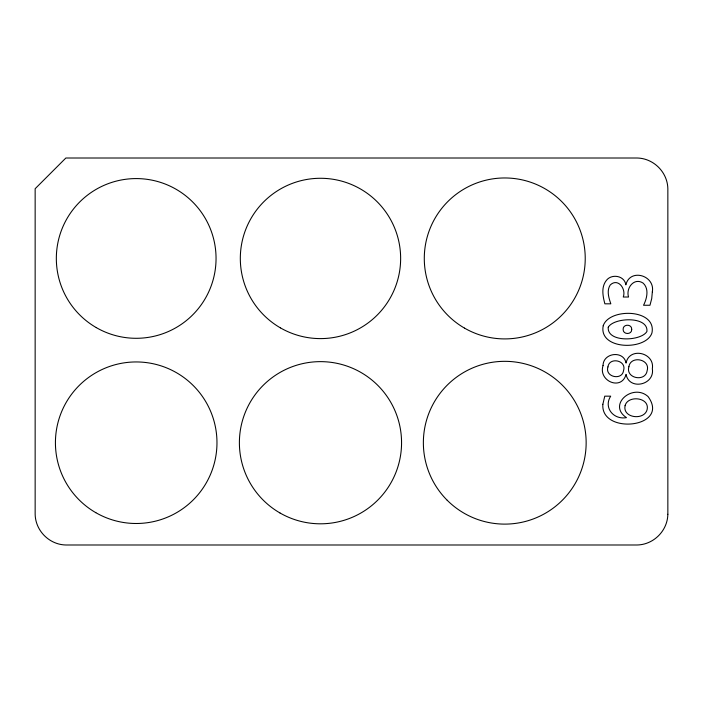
<?xml version="1.0" encoding="UTF-8"?>
<svg xmlns="http://www.w3.org/2000/svg" width="703" height="703" viewBox="0 0 703 703"><rect width="100%" height="100%" fill="white"/><g stroke="black" fill="none" stroke-linecap="round" stroke-linejoin="round"><path stroke-width="1.05" d="M652.34 291.833L651.725 298.555L649.967 305.26L643.544 305.26C646.901 298.652 649.3 288.863 643.175 283.151C634.132 277.052 625.652 288.186 628.552 297.017L623.253 297.017C626.382 288.986 617.99 277.553 610.23 284.979C606.478 290.629 608.807 297.94 610.828 303.819L604.879 303.819C602.84 296.244 601.039 287.158 606.337 280.444C611.68 273.423 624.563 275.611 625.872 284.838C629.914 267.931 655.301 275.339 652.34 291.833M602.858 404.287C600.476 435.254 670.75 427.776 648.078 396.58C632.972 382.819 607.067 404.743 626.478 417.644C613.376 419.981 603.341 407.415 610.696 396.167L604.756 396.167L602.858 404.287M603.042 365.586C597.981 381.079 621.601 391.123 626.065 374.374C629.203 390.771 655.02 385.059 652.34 368.75C655.029 352.458 629.185 346.658 626.065 363.099C623.781 350.147 603.077 352.634 603.042 365.586M607.946 366.904C604.589 377.168 622.278 380.806 623.543 370.569C626.935 360.252 609.229 356.685 607.946 366.904M628.904 366.729C625.31 378.504 645.459 382.265 647.129 370.762C650.75 358.978 630.538 355.182 628.904 366.729M625.09 405.666C622.375 418.197 644.326 420.702 647.103 409.629C649.985 397.177 627.753 394.945 625.09 405.666M631.716 329.417C631.997 334.874 622.937 334.804 623.122 329.417C622.858 323.846 632.023 323.811 631.716 329.417M603.218 325.761C598.297 349.997 646.031 350.946 651.945 332.932C656.866 308.679 609.132 307.712 603.218 325.761M608.253 327.229C606.724 342.818 641.347 341.245 646.918 331.456C648.465 315.849 613.798 317.404 608.253 327.229M667.85 514.28C667.525 530.8 653.649 544.667 637.138 544.992L65.862 544.992C49.351 544.667 35.475 530.8 35.15 514.28L35.15 188.72L65.862 158.008L637.138 158.008C653.649 158.333 667.525 172.2 667.85 188.72L667.85 514.28M96.267 327.598A79.852 79.852 0 0 0 216.049 258.44A79.852 79.852 0 0 0 96.267 189.283A79.852 79.852 0 0 0 96.267 327.598M464.525 328.125A80.467 80.467 0 0 0 585.23 258.44A80.467 80.467 0 0 0 464.525 188.747A80.467 80.467 0 0 0 464.525 328.125M447.205 500.272A81.39 81.39 0 0 0 583.376 463.787A81.39 81.39 0 0 0 483.699 364.101A81.39 81.39 0 0 0 447.205 500.272M95.81 512.672A80.775 80.775 0 0 0 216.972 442.723A80.775 80.775 0 0 0 95.81 372.766A80.775 80.775 0 0 0 95.81 512.672M279.935 512.944A81.082 81.082 0 0 0 401.562 442.723A81.082 81.082 0 0 0 279.935 372.502A81.082 81.082 0 0 0 279.935 512.944M280.4 327.862A80.16 80.16 0 0 0 400.64 258.44A80.16 80.16 0 0 0 280.4 189.019A80.16 80.16 0 0 0 280.4 327.862"/></g></svg>
